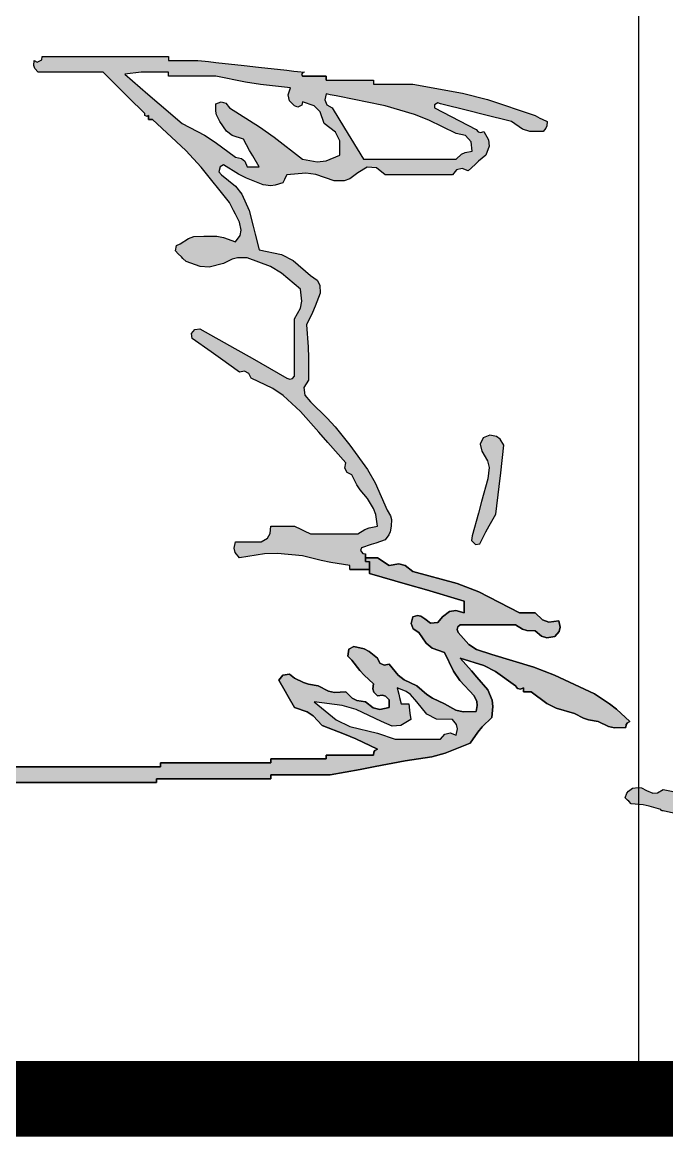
# Model space of a CAD drawing. Extents: x 40002367 to 40460080, y 192184 to 372766.
# Drawn here: x 40023984 to 40025686, y 255866 to 258807 of the extents above; entities that cross this region are included whole.
import ezdxf

# ---------------------------------------------------------------- set-up
doc = ezdxf.new("R2010")
doc.units = 0
doc.header["$LTSCALE"] = 1000
doc.header["$MEASUREMENT"] = 0
doc.layers.get('0').update_dxf_attribs({"linetype": 'CONTINUOUS'})
doc.layers.add('PUB_TITLE', color=4, linetype='CONTINUOUS')

# ---------------------------------------------------------------- blocks, each defined once
blk = doc.blocks.new('tk0')
h = blk.add_hatch(color=247)
h.paths.add_polyline_path([(32860417.9, -1258629.1), (32860418.5, -1258668.1), (32860423.3, -1258745.4), (32860425.7, -1258760.5), (32860424.2, -1258769.5), (32860417.1, -1258782.9), (32860388.6, -1258790.5), (32860374.2, -1258793.7), (32860345.2, -1258798.6), (32860315.2, -1258808.6), (32860300.2, -1258813.6), (32860270.2, -1258823.6), (32860262.5, -1258831.1), (32860259.1, -1258835.7), (32860254.5, -1258845.5), (32860255.4, -1258853), (32860256.1, -1258856.8), (32860257.7, -1258864.2), (32860270.6, -1258862.6), (32860277.2, -1258860.6), (32860288.9, -1258854.8), (32860304.9, -1258846.1), (32860314.5, -1258843.3), (32860332.7, -1258842.3), (32860361.7, -1258829.2), (32860378.9, -1258825.8), (32860410.8, -1258826.7), (32860417.1, -1258833), (32860420.2, -1258836.1), (32860426.4, -1258842.3), (32860426.4, -1258886.1), (32860426.4, -1258908), (32860426.4, -1258951.7), (32860411.7, -1258968.8), (32860405.3, -1258978.5), (32860395.2, -1258998.6), (32860389.1, -1259007.4), (32860380.5, -1259010.6), (32860370.2, -1259008), (32860365.3, -1259022.4), (32860363.9, -1259030.3), (32860363.9, -1259045.5), (32860358.9, -1259045.5), (32860356.4, -1259045.5), (32860351.4, -1259045.5), (32860342.9, -1259068.2), (32860335.2, -1259079.4), (32860317, -1259095.5), (32860274.7, -1259133.7), (32860252, -1259151.4), (32860204.5, -1259183), (32860197.6, -1259192), (32860198.9, -1259203.9), (32860207.7, -1259211.1), (32860224.6, -1259215.5), (32860235.2, -1259214.8), (32860251.4, -1259208), (32860267.4, -1259190.1), (32860277.3, -1259182.2), (32860298.3, -1259170.5), (32860341, -1259138.9), (32860364.8, -1259125.3), (32860413.9, -1259104.9), (32860422.1, -1259099), (32860432.4, -1259100.3), (32860438.9, -1259108), (32860438.9, -1259135.5), (32860438.9, -1259149.2), (32860438.9, -1259176.7), (32860441.4, -1259176.7), (32860442.7, -1259176.7), (32860445.2, -1259176.7), (32860445.2, -1259214.3), (32860445.2, -1259233), (32860445.2, -1259270.5), (32860447.7, -1259270.5), (32860448.9, -1259270.5), (32860451.4, -1259270.5), (32860451.4, -1259300.5), (32860451.4, -1259315.5), (32860451.4, -1259345.5), (32860445.7, -1259351), (32860440.5, -1259352.7), (32860432.7, -1259351.8), (32860426.7, -1259358.6), (32860425, -1259364.7), (32860426.4, -1259373.7), (32860413.4, -1259384.6), (32860407.9, -1259392.3), (32860401.4, -1259408), (32860391.8, -1259429), (32860379.9, -1259439.3), (32860357.7, -1259445.5), (32860352.2, -1259451.3), (32860350.5, -1259456.4), (32860351.4, -1259464.3), (32860327.8, -1259474.6), (32860316.3, -1259483.9), (32860301.4, -1259504.9), (32860294.1, -1259513.9), (32860292.4, -1259521.9), (32860295.2, -1259533), (32860307.4, -1259539.8), (32860315.7, -1259541.3), (32860329.5, -1259539.3), (32860338.5, -1259528.2), (32860344.7, -1259523.4), (32860357.7, -1259517.4), (32860381.4, -1259493.7), (32860393.3, -1259481.8), (32860417.1, -1259458), (32860420.5, -1259454.2), (32860421.4, -1259450.6), (32860420.2, -1259445.5), (32860430, -1259441.3), (32860435, -1259439.5), (32860445.2, -1259436.2), (32860450, -1259434.4), (32860454.2, -1259435.4), (32860457.7, -1259439.3), (32860457.7, -1259469.3), (32860457.7, -1259484.3), (32860457.7, -1259514.3), (32860462.7, -1259534.3), (32860465.2, -1259544.3), (32860470.2, -1259564.3), (32860470.2, -1259589.3), (32860470.2, -1259601.8), (32860470.2, -1259626.8), (32860472.7, -1259626.8), (32860473.9, -1259626.8), (32860476.4, -1259626.8), (32860476.4, -1259654.3), (32860476.4, -1259668.1), (32860476.4, -1259695.6), (32860478.9, -1259695.6), (32860480.2, -1259695.6), (32860482.7, -1259695.6), (32860482.7, -1259738.1), (32860482.7, -1259759.3), (32860482.7, -1259801.8), (32860485.2, -1259801.8), (32860486.4, -1259801.8), (32860488.9, -1259801.8), (32860488.9, -1259831.8), (32860488.9, -1259846.8), (32860488.9, -1259876.8), (32860482.6, -1259899), (32860480, -1259910.3), (32860470.2, -1259958.1), (32860479.1, -1259973.2), (32860480, -1259985.6), (32860473.3, -1260001.9), (32860466.2, -1260015.3), (32860464.7, -1260024.3), (32860467.1, -1260039.4), (32860474.2, -1260049.6), (32860480.2, -1260054.1), (32860492.1, -1260058.1), (32860498.3, -1260051.9), (32860501.4, -1260048.7), (32860507.7, -1260042.5), (32860511, -1260010.8), (32860514.2, -1259994.9), (32860523.3, -1259964.4), (32860525.8, -1259963), (32860526.8, -1259960.9), (32860526.4, -1259958.1), (32860533.1, -1259930.3), (32860532, -1259928.2), (32860529.6, -1259926.9), (32860520.8, -1259911.7), (32860521.8, -1259896.9), (32860532.7, -1259883.1), (32860532.7, -1259853.1), (32860532.7, -1259838.1), (32860532.7, -1259808.1), (32860530.2, -1259808.1), (32860528.9, -1259808.1), (32860526.4, -1259808.1), (32860526.4, -1259770.6), (32860526.4, -1259751.8), (32860526.4, -1259714.3), (32860523.9, -1259714.3), (32860522.7, -1259714.3), (32860520.2, -1259714.3), (32860520.2, -1259679.3), (32860520.2, -1259661.8), (32860520.2, -1259626.8), (32860509.4, -1259598.4), (32860506.7, -1259582.2), (32860507.7, -1259551.8), (32860535.2, -1259551.8), (32860549, -1259551.8), (32860576.5, -1259551.8), (32860583.8, -1259544.1), (32860590.8, -1259541.5), (32860601.5, -1259542.4), (32860639, -1259523.7), (32860657.7, -1259514.3), (32860695.2, -1259495.5), (32860700.7, -1259494.4), (32860703.8, -1259488.1), (32860701.5, -1259483), (32860704.9, -1259479.2), (32860709.1, -1259478.1), (32860714, -1259479.9), (32860749.5, -1259458.8), (32860766.5, -1259446.8), (32860798.4, -1259420.5), (32860813.8, -1259409.8), (32860820.5, -1259400.8), (32860826.5, -1259383), (32860830.2, -1259383), (32860832.1, -1259383), (32860835.9, -1259383), (32860866.5, -1259359.1), (32860880.7, -1259344.9), (32860904.6, -1259314.3), (32860908, -1259299.6), (32860917.8, -1259290.9), (32860932.8, -1259289.3), (32860952.7, -1259260.8), (32860963.4, -1259247), (32860985.9, -1259220.5), (32861004.1, -1259197.7), (32861011.9, -1259184.8), (32861023.4, -1259158), (32861032.4, -1259131.7), (32861034.4, -1259116.9), (32861032.8, -1259089.2), (32861023.9, -1259087.9), (32861018.7, -1259084.4), (32861014, -1259076.7), (32860981.5, -1259076.7), (32860965.3, -1259076.7), (32860932.8, -1259076.7), (32860914.3, -1259088.4), (32860903.8, -1259093), (32860882.7, -1259098.6), (32860861.6, -1259109.4), (32860849.9, -1259113.4), (32860826.5, -1259117.4), (32860791.5, -1259134.9), (32860774, -1259143.6), (32860739, -1259161.1), (32860725.3, -1259172.8), (32860717.6, -1259178), (32860701.5, -1259186.1), (32860659.9, -1259217.4), (32860638.6, -1259232.5), (32860595.2, -1259261.1), (32860587.7, -1259262), (32860583.9, -1259262.7), (32860576.5, -1259264.3), (32860576.5, -1259270.5), (32860576.5, -1259273.6), (32860576.5, -1259279.9), (32860571.5, -1259274.9), (32860569, -1259272.4), (32860564, -1259267.4), (32860567.8, -1259259.9), (32860574.4, -1259256.6), (32860582.7, -1259258), (32860583.1, -1259255.2), (32860582, -1259253.1), (32860579.6, -1259251.8), (32860578.9, -1259242.3), (32860581.6, -1259236), (32860589, -1259229.9), (32860596.1, -1259224.2), (32860598.2, -1259216.6), (32860595.2, -1259208), (32860609.1, -1259195.6), (32860615.4, -1259188.6), (32860626.5, -1259173.6), (32860636.3, -1259164.5), (32860639.8, -1259155.8), (32860639, -1259142.4), (32860646.5, -1259134.9), (32860650.2, -1259131.1), (32860657.7, -1259123.6), (32860665.9, -1259112.3), (32860667.6, -1259102.7), (32860664, -1259089.2), (32860677.7, -1259072.3), (32860682.7, -1259060.8), (32860685.8, -1259039.2), (32860687.2, -1259029.2), (32860686.5, -1259023.6), (32860682.7, -1259014.2), (32860669.3, -1259015), (32860660.7, -1259011.6), (32860651.5, -1259001.7), (32860621.5, -1259001.7), (32860606.5, -1259001.7), (32860576.5, -1259001.7), (32860569.9, -1259009.7), (32860561, -1259011.9), (32860551.5, -1259008), (32860549, -1259013), (32860547.7, -1259015.5), (32860545.2, -1259020.5), (32860520.7, -1259025.9), (32860507.8, -1259027.2), (32860482.7, -1259026.7), (32860477.1, -1259009.7), (32860475.2, -1259000.8), (32860473.3, -1258983), (32860466.4, -1258974), (32860467.7, -1258962), (32860476.4, -1258954.8), (32860485.4, -1258926.2), (32860489.8, -1258911.8), (32860498.3, -1258883), (32860504.5, -1258858.7), (32860503.8, -1258844), (32860495.2, -1258820.4), (32860481.3, -1258808.1), (32860475, -1258801), (32860463.9, -1258786.1), (32860463.9, -1258709.8), (32860463.9, -1258671.7), (32860463.9, -1258595.4), (32860461.4, -1258595.4), (32860460.2, -1258595.4), (32860457.7, -1258595.4), (32860457.7, -1258555.4), (32860457.7, -1258535.4), (32860457.7, -1258495.4), (32860461.7, -1258483.5), (32860462.4, -1258476.6), (32860460.8, -1258464.1), (32860468.8, -1258445.8), (32860467.9, -1258431.4), (32860457.7, -1258414.1), (32860457.7, -1258374.1), (32860457.7, -1258354.1), (32860457.7, -1258314.1), (32860460.2, -1258314.1), (32860461.4, -1258314.1), (32860463.9, -1258314.1), (32860463.9, -1258279.1), (32860463.9, -1258261.6), (32860463.9, -1258226.6), (32860476.2, -1258191.7), (32860480.1, -1258172.9), (32860482.7, -1258136), (32860477.7, -1258131), (32860475.2, -1258128.5), (32860470.2, -1258123.5), (32860463.7, -1258118.9), (32860453.9, -1258122.2), (32860451.4, -1258129.7), (32860442.8, -1258148), (32860439, -1258157.4), (32860432.7, -1258176.6), (32860430.2, -1258204.5), (32860427.7, -1258218.4), (32860420.2, -1258245.4), (32860422.7, -1258307.8), (32860422.1, -1258339.3), (32860417.1, -1258401.6), (32860409.8, -1258408.7), (32860411.4, -1258421.6), (32860420.2, -1258426.6), (32860422.6, -1258461.6), (32860422, -1258479.5), (32860417.1, -1258514.2), (32860409.3, -1258527), (32860410.4, -1258540.2), (32860420.2, -1258551.7)])
h.paths.add_polyline_path([(32860597.1, -1259036.2), (32860610.5, -1259034.8), (32860632.7, -1259039.2), (32860630.8, -1259044), (32860631.9, -1259048.4), (32860635.8, -1259051.7), (32860629.1, -1259089.2), (32860620.8, -1259108.5), (32860598.3, -1259139.2), (32860577, -1259161.4), (32860568.9, -1259177.6), (32860564, -1259208), (32860541.3, -1259225.4), (32860531.5, -1259238.1), (32860520.2, -1259264.3), (32860513.9, -1259261.8), (32860507.4, -1259264.4), (32860504.6, -1259270.5), (32860500.6, -1259267.2), (32860499.5, -1259262.8), (32860501.4, -1259258), (32860496.4, -1259260.5), (32860493.9, -1259261.8), (32860488.9, -1259264.3), (32860488.9, -1259229.3), (32860488.9, -1259211.8), (32860488.9, -1259176.7), (32860486.4, -1259176.7), (32860485.2, -1259176.7), (32860482.7, -1259176.7), (32860482.7, -1259134.2), (32860482.7, -1259113), (32860482.7, -1259070.5), (32860485.5, -1259070.9), (32860487.6, -1259069.8), (32860488.9, -1259067.4), (32860518.9, -1259059.9), (32860533.9, -1259056.1), (32860564, -1259048.6), (32860569, -1259047.4), (32860571.5, -1259046.7), (32860576.5, -1259045.5)], flags=16)
h.paths.add_polyline_path([(32860785.9, -1259183), (32860810.8, -1259169), (32860824.2, -1259163.3), (32860851.5, -1259154.9), (32860871.2, -1259146.7), (32860881.3, -1259143), (32860901.5, -1259136.1), (32860928.4, -1259122.8), (32860943.6, -1259118.2), (32860973.4, -1259114.2), (32860978.4, -1259119.2), (32860980.9, -1259121.7), (32860985.9, -1259126.7), (32860992.1, -1259133), (32860990.5, -1259144.4), (32860982.8, -1259148.6), (32860975.7, -1259154.3), (32860973.5, -1259161.9), (32860976.5, -1259170.5), (32860959.6, -1259183.8), (32860952.3, -1259193.9), (32860945.3, -1259214.3), (32860939.5, -1259219.7), (32860934.4, -1259221.4), (32860926.5, -1259220.5), (32860922.9, -1259234.6), (32860918.5, -1259241.9), (32860907.8, -1259251.8), (32860876.6, -1259295.9), (32860858, -1259316.5), (32860817.1, -1259351.8), (32860768.8, -1259401.3), (32860742.1, -1259424.1), (32860685.8, -1259464.3), (32860672.7, -1259477.3), (32860663.3, -1259482.3), (32860645.2, -1259486.2), (32860621.2, -1259500.5), (32860608.6, -1259506.8), (32860582.7, -1259517.4), (32860564.3, -1259526.1), (32860553, -1259528.2), (32860532.7, -1259526.8), (32860520.2, -1259515.5), (32860514, -1259509.9), (32860501.4, -1259498.7), (32860501.4, -1259457.4), (32860501.4, -1259436.8), (32860501.4, -1259395.5), (32860507.4, -1259393.7), (32860510.7, -1259389.3), (32860510.8, -1259383), (32860571.5, -1259328.2), (32860603.6, -1259302.3), (32860670.2, -1259254.9), (32860714.2, -1259222.7), (32860737.6, -1259208.2)], flags=16)
h = blk.add_hatch(color=247)
h.paths.add_polyline_path([(32858727.1, -1260329.9), (32858733.2, -1260310.1), (32858733.1, -1260275.2), (32858724.5, -1260268), (32858718.2, -1260265.5), (32858707.1, -1260264.7), (32858700.8, -1260277.2), (32858697.7, -1260283.5), (32858691.4, -1260296), (32858648.7, -1260422.4), (32858631.8, -1260487.7), (32858608.1, -1260619), (32858608.1, -1260660.6), (32858608.1, -1260681.5), (32858608.1, -1260723.1), (32858603.9, -1260723.1), (32858597.7, -1260723.1), (32858597.7, -1260773.1), (32858597.7, -1260798.2), (32858597.7, -1260848.2), (32858587.2, -1260848.2), (32858587.2, -1260910.7), (32858583.2, -1260913), (32858576.4, -1260909.6), (32858574.7, -1260924.2), (32858573.7, -1260933.6), (32858571.6, -1260952.3), (32858563.3, -1261027.3), (32858559.1, -1261064.9), (32858550.8, -1261139.9), (32858548.7, -1261158.6), (32858547.7, -1261168), (32858545.6, -1261186.7), (32858545.6, -1261218), (32858545.6, -1261233.6), (32858545.6, -1261264.9), (32858541.4, -1261264.9), (32858535.2, -1261264.9), (32858535.2, -1261398.2), (32858535.2, -1261464.9), (32858535.2, -1261598.3), (32858544.4, -1261599.3), (32858550.3, -1261611.1), (32858545.6, -1261619.1), (32858558.7, -1261620.6), (32858567.2, -1261617.7), (32858576.8, -1261608.7), (32858576.8, -1261539.9), (32858576.8, -1261505.5), (32858576.8, -1261436.8), (32858620.6, -1261393), (32858642.5, -1261371.1), (32858686.2, -1261327.4), (32858690.8, -1261326.9), (32858693.8, -1261321), (32858691.4, -1261317), (32858701.8, -1261317), (32858701.8, -1261306.6), (32858783.1, -1261219), (32858827.3, -1261178), (32858920.6, -1261103.4), (32858941.5, -1261093), (32858951.9, -1261087.8), (32858972.7, -1261077.4), (32858993.4, -1261072.5), (32859007.6, -1261075.3), (32859024.8, -1261087.8), (32859012.7, -1261119.4), (32859009.3, -1261137.2), (32859009.2, -1261171.1), (32859010.9, -1261197.4), (32859015.6, -1261211.6), (32859030, -1261233.6), (32859034.2, -1261243.4), (32859048.4, -1261246.2), (32859056.1, -1261238.8), (32859064.4, -1261230.5), (32859068.6, -1261226.3), (32859076.9, -1261218), (32859090.1, -1261180.6), (32859091.3, -1261157.6), (32859082.1, -1261119), (32859070.1, -1261096.2), (32859066.6, -1261082.3), (32859066.5, -1261056.5), (32859090.1, -1260995.5), (32859107.7, -1260965.9), (32859149.8, -1260915.9), (32859181.5, -1260912.5), (32859200, -1260916.2), (32859228, -1260931.5), (32859288.4, -1260931.5), (32859318.6, -1260931.5), (32859379, -1260931.5), (32859385.4, -1260937.2), (32859387.2, -1260944.3), (32859384.2, -1260952.3), (32859331.8, -1261043.8), (32859305.8, -1261089.7), (32859254, -1261181.5), (32859255.6, -1261194.8), (32859266.8, -1261203.7), (32859280, -1261202.4), (32859315, -1261152), (32859332.7, -1261127), (32859368.6, -1261077.4), (32859366.2, -1261063.6), (32859371.8, -1261052.5), (32859384.2, -1261046.1), (32859411.4, -1260989.3), (32859429.9, -1260962), (32859472.8, -1260915.9), (32859526.8, -1260867.8), (32859553.9, -1260843.9), (32859608.2, -1260796.1), (32859622, -1260798.5), (32859633.1, -1260792.9), (32859639.5, -1260780.4), (32859666.3, -1260766.8), (32859679.1, -1260758.3), (32859702, -1260738.8), (32859728.6, -1260722.9), (32859744.3, -1260717.3), (32859774.9, -1260712.7), (32859779.3, -1260734.7), (32859783.8, -1260745.8), (32859795.7, -1260764.8), (32859795.7, -1260814.8), (32859795.7, -1260839.8), (32859795.7, -1260889.8), (32859787.4, -1260906.5), (32859783.2, -1260914.8), (32859774.9, -1260931.5), (32859774.9, -1260956.5), (32859774.9, -1260969), (32859774.9, -1260994), (32859794.5, -1260995.8), (32859806.4, -1261003.2), (32859816.6, -1261020.1), (32859816.6, -1261047.1), (32859816.6, -1261060.7), (32859816.6, -1261087.8), (32859833.4, -1261091.1), (32859844.9, -1261088.2), (32859858.3, -1261077.4), (32859848.3, -1261011.4), (32859847.2, -1260977.1), (32859853, -1260910.7), (32859865.6, -1260861.2), (32859870.8, -1260836.1), (32859879.1, -1260785.6), (32859883.3, -1260785.6), (32859889.5, -1260785.6), (32859889.5, -1260733.6), (32859868.7, -1260733.6), (32859868.7, -1260737.7), (32859868.7, -1260744), (32859858.3, -1260744), (32859847.8, -1260744), (32859847.7, -1260751.5), (32859839.2, -1260757.1), (32859832.2, -1260754.4), (32859823.9, -1260729.4), (32859819.7, -1260716.9), (32859811.4, -1260691.9), (32859798.4, -1260682.7), (32859790.5, -1260679.3), (32859774.9, -1260676.3), (32859757.7, -1260675.6), (32859748.1, -1260678), (32859733.2, -1260686.7), (32859660.7, -1260718.9), (32859625.6, -1260739.1), (32859561.3, -1260785.6), (32859513.2, -1260824.6), (32859490.1, -1260845.6), (32859446.7, -1260889.8), (32859429.3, -1260904.9), (32859409.3, -1260906.7), (32859389.4, -1260895), (32859331.1, -1260894.4), (32859301.8, -1260895.4), (32859243.6, -1260900.2), (32859210.9, -1260884.2), (32859194.2, -1260876.9), (32859160.2, -1260863.8), (32859138.8, -1260864.9), (32859125.6, -1260872.2), (32859113.4, -1260889.8), (32859073.5, -1260935.4), (32859058.2, -1260966), (32859045.6, -1261025.3), (32859003.9, -1261035.6), (32858983.1, -1261040.8), (32858941.5, -1261051.3), (32858898.4, -1261071.3), (32858877.7, -1261087.4), (32858847.7, -1261124.2), (32858839.6, -1261131.2), (32858826.4, -1261128.5), (32858821.7, -1261119), (32858846.2, -1261079.4), (32858856.8, -1261058.2), (32858873.7, -1261014.8), (32858876.4, -1260994.1), (32858875.2, -1260982.6), (32858868.5, -1260962.8), (32858860.2, -1260958.6), (32858856, -1260956.5), (32858847.7, -1260952.3), (32858843.5, -1260902.1), (32858846.9, -1260875), (32858863.3, -1260827.3), (32858863.4, -1260801), (32858858.4, -1260785.8), (32858842.5, -1260764.8), (32858827.9, -1260739.5), (32858829.6, -1260714.9), (32858847.7, -1260691.9), (32858847.7, -1260621), (32858847.7, -1260585.6), (32858847.7, -1260514.8), (32858834.5, -1260503.8), (32858830.7, -1260489), (32858837.3, -1260473.1), (32858820, -1260454.9), (32858811.7, -1260445.5), (32858795.6, -1260426.2), (32858772, -1260417.8), (32858755, -1260419.2), (32858733.1, -1260431.4), (32858736.4, -1260439.4), (32858734.5, -1260446.8), (32858727.9, -1260452.3), (32858704.8, -1260495.9), (32858693.3, -1260517.8), (32858670.6, -1260561.7), (32858663.1, -1260561.7), (32858657.3, -1260553), (32858660.2, -1260546), (32858678.9, -1260471), (32858688.3, -1260433.5), (32858707.1, -1260358.5)])
h.paths.add_polyline_path([(32858760.3, -1260465.5), (32858785.2, -1260462.7), (32858788.8, -1260481), (32858793.6, -1260490.5), (32858806, -1260504.4), (32858806, -1260602.3), (32858806, -1260651.3), (32858806, -1260749.2), (32858752, -1260782.8), (32858724.9, -1260799.4), (32858670.6, -1260832.5), (32858662.6, -1260846.2), (32858649.6, -1260851.8), (32858634.1, -1260848.2), (32858636.2, -1260837.7), (32858637.3, -1260832.5), (32858639.3, -1260822.1), (32858649.8, -1260770), (32858655, -1260744), (32858665.4, -1260691.9), (32858688.7, -1260614.8), (32858703.4, -1260576.9), (32858738.3, -1260504.4), (32858744, -1260479.9)], flags=16)
h.paths.add_polyline_path([(32858758.3, -1260811.9), (32858795.6, -1260811.7), (32858810.8, -1260848.5), (32858813.2, -1260871.5), (32858806, -1260910.7), (32858748.3, -1260985.2), (32858721.1, -1261023.9), (32858670.6, -1261103.4), (32858658.8, -1261112.9), (32858655.2, -1261125.5), (32858660.2, -1261139.9), (32858679.4, -1261139.7), (32858689.6, -1261137.4), (32858707.1, -1261129.4), (32858732.7, -1261111.6), (32858744, -1261096.6), (32858753.9, -1261066.9), (32858783.1, -1261050.3), (32858797.7, -1261041.9), (32858826.9, -1261025.3), (32858826.9, -1261037.8), (32858826.9, -1261044), (32858826.9, -1261056.5), (32858812, -1261063.2), (32858804.7, -1261072), (32858800.8, -1261087.8), (32858761.2, -1261141.1), (32858743.2, -1261169.6), (32858712.3, -1261228.4), (32858660.7, -1261289.3), (32858634.6, -1261319.5), (32858582, -1261379.5), (32858576.8, -1261336.8), (32858576.8, -1261312.8), (32858576.8, -1261264.9), (32858581, -1261264.9), (32858587.2, -1261264.9), (32858587.2, -1261214.9), (32858587.2, -1261189.9), (32858587.2, -1261139.9), (32858603.2, -1261061.3), (32858609.5, -1261021.6), (32858618.5, -1260941.9), (32858636.5, -1260948.7), (32858652, -1260945.3), (32858665.4, -1260931.5), (32858669.3, -1260923.1), (32858664.1, -1260912.6), (32858655, -1260910.7), (32858665.6, -1260880.1), (32858681.7, -1260864.1), (32858712.3, -1260853.4), (32858734.8, -1260823.7)], flags=16)
h.paths.add_polyline_path([(32859743.7, -1260400.2), (32859670.8, -1260391.1), (32859634.3, -1260387), (32859561.3, -1260379.3), (32859545.7, -1260388.2), (32859538.6, -1260398.2), (32859535.3, -1260415.8), (32859541.9, -1260433.2), (32859559.1, -1260441.8), (32859577, -1260436.6), (32859602.7, -1260421.6), (32859620.2, -1260417.9), (32859649.9, -1260421), (32859710.3, -1260437.8), (32859740.5, -1260446.2), (32859801, -1260462.7), (32859812.6, -1260464.6), (32859823.7, -1260453.5), (32859821.8, -1260441.9), (32859790, -1260426.2), (32859774.4, -1260417.8)], flags=17)
h.paths.add_polyline_path([(32860035.4, -1260435.6), (32860035.4, -1260406.4), (32860035.4, -1260348.1), (32860047, -1260329.7), (32860050.6, -1260317.7), (32860051, -1260296), (32860065.3, -1260279.6), (32860069.6, -1260265.5), (32860066.6, -1260243.9), (32860053.3, -1260233.1), (32860041.8, -1260230.2), (32860024.9, -1260233.5), (32860028.3, -1260259.6), (32860022.5, -1260277.1), (32860004.1, -1260296), (32860004.1, -1260337.7), (32859948.7, -1260445), (32859926.4, -1260502.5), (32859894.7, -1260619), (32859878.6, -1260639.1), (32859874.3, -1260656.1), (32859879.1, -1260681.5), (32859870.8, -1260694), (32859866.6, -1260700.2), (32859858.3, -1260712.7), (32859858.3, -1260744), (32859868.7, -1260744), (32859868.7, -1260739.8), (32859868.7, -1260737.7), (32859868.7, -1260733.6), (32859899.9, -1260733.6), (32859928.8, -1260633.5), (32859943.4, -1260583.4), (32859972.9, -1260483.5), (32859985.4, -1260483.5), (32859991.6, -1260483.5), (32860004.1, -1260483.5), (32859997.8, -1260505.9), (32860000.7, -1260522.1), (32860014.5, -1260540.8), (32860029.1, -1260552.8), (32860031.3, -1260572.8), (32860019.7, -1260587.7), (32860012.3, -1260598), (32860010.8, -1260606.8), (32860014.5, -1260619), (32860031.8, -1260623.3), (32860046.1, -1260618), (32860056.2, -1260603.3), (32860084.3, -1260583.9), (32860096.8, -1260567.8), (32860108.3, -1260535.6), (32860158.2, -1260511.5), (32860182.2, -1260495.2), (32860222.9, -1260457.5), (32860238, -1260450.2), (32860248.1, -1260449), (32860264.6, -1260452.3), (32860265.4, -1260486.6), (32860260.7, -1260505.7), (32860243.7, -1260535.6), (32860229, -1260567), (32860219.3, -1260582.1), (32860196.8, -1260608.5), (32860180.5, -1260641.8), (32860168, -1260657.7), (32860139.5, -1260681.5), (32860141.9, -1260695.2), (32860136.4, -1260706.4), (32860123.9, -1260712.7), (32860106.1, -1260734.3), (32860099.2, -1260748.1), (32860092.7, -1260775.2), (32860099.8, -1260788.1), (32860118.7, -1260790.8), (32860129.1, -1260780.4), (32860155.8, -1260759.4), (32860168.4, -1260747.8), (32860191.6, -1260723.1), (32860204.7, -1260724.6), (32860213.3, -1260721.8), (32860222.9, -1260712.7), (32860221.4, -1260699.6), (32860224.3, -1260691), (32860233.3, -1260681.5), (32860241.6, -1260681.5), (32860245.8, -1260681.5), (32860254.1, -1260681.5), (32860258.9, -1260706.8), (32860254.6, -1260723.9), (32860238.5, -1260744), (32860235, -1260767), (32860228.8, -1260779.4), (32860212.5, -1260796.1), (32860213.9, -1260825.9), (32860210.3, -1260842.4), (32860196.8, -1260869), (32860192.3, -1260895), (32860188, -1260908), (32860176, -1260931.5), (32860166.2, -1260945.2), (32860168.4, -1260962.3), (32860181.2, -1260973.2), (32860210.4, -1260956.5), (32860225, -1260948.2), (32860254.1, -1260931.5), (32860265.4, -1260898.7), (32860275.9, -1260882.4), (32860301, -1260858.6), (32860324.2, -1260799.5), (32860336.7, -1260770.2), (32860363.5, -1260712.7), (32860367.3, -1260719.2), (32860371.7, -1260722.1), (32860379.2, -1260723.1), (32860379.2, -1260773.1), (32860379.2, -1260798.2), (32860379.2, -1260848.2), (32860383.3, -1260848.2), (32860389.6, -1260848.2), (32860389.6, -1260906.5), (32860389.6, -1260935.7), (32860389.6, -1260994), (32860393.7, -1260994), (32860400, -1260994), (32860400, -1261110.7), (32860400, -1261169), (32860400, -1261285.7), (32860404.2, -1261285.7), (32860410.4, -1261285.7), (32860410.4, -1261481.6), (32860410.4, -1261579.5), (32860410.4, -1261775.4), (32860414.6, -1261775.4), (32860420.8, -1261775.4), (32860420.8, -1261879.6), (32860420.8, -1261931.6), (32860420.8, -1262035.8), (32860428.9, -1262038.8), (32860431.7, -1262050.2), (32860426, -1262056.7), (32860420.3, -1262063.1), (32860423.2, -1262074.5), (32860431.3, -1262077.5), (32860431.3, -1262148.3), (32860431.3, -1262183.8), (32860431.3, -1262254.6), (32860435.4, -1262254.6), (32860441.7, -1262254.6), (32860441.7, -1262375.5), (32860441.7, -1262435.9), (32860441.7, -1262556.7), (32860445.8, -1262556.7), (32860452.1, -1262556.7), (32860452.1, -1262610.9), (32860452.1, -1262638), (32860452.1, -1262692.2), (32860456.3, -1262692.2), (32860462.5, -1262692.2), (32860462.5, -1262733.8), (32860462.5, -1262754.7), (32860462.5, -1262796.3), (32860466.7, -1262796.3), (32860472.9, -1262796.3), (32860472.9, -1262846.4), (32860472.9, -1262871.4), (32860472.9, -1262921.4), (32860477.1, -1262921.4), (32860483.3, -1262921.4), (32860483.3, -1262967.2), (32860483.3, -1262990.1), (32860483.3, -1263036), (32860490.8, -1263046.2), (32860504.2, -1263048.5), (32860514.6, -1263041.2), (32860533.4, -1263006.3), (32860534.9, -1262978.9), (32860519.8, -1262942.2), (32860511.3, -1262888.7), (32860510.3, -1262860.8), (32860514.6, -1262806.8), (32860506.3, -1262769.3), (32860502.1, -1262750.5), (32860493.8, -1262713), (32860493.8, -1262667.2), (32860493.8, -1262644.2), (32860493.8, -1262598.4), (32860489.6, -1262598.4), (32860483.3, -1262598.4), (32860483.3, -1262485.9), (32860483.3, -1262429.6), (32860483.3, -1262317.1), (32860479.2, -1262317.1), (32860472.9, -1262317.1), (32860472.9, -1262229.6), (32860472.9, -1262185.8), (32860472.9, -1262098.3), (32860468.8, -1262098.3), (32860462.5, -1262098.3), (32860462.5, -1261977.5), (32860462.5, -1261917.1), (32860462.5, -1261796.2), (32860458.3, -1261796.2), (32860452.1, -1261796.2), (32860452.1, -1261596.2), (32860452.1, -1261496.2), (32860452.1, -1261296.1), (32860447.9, -1261296.1), (32860441.7, -1261296.1), (32860441.7, -1261175.3), (32860441.7, -1261114.9), (32860441.7, -1260994), (32860437.5, -1260994), (32860431.3, -1260994), (32860431.3, -1260931.5), (32860431.3, -1260900.2), (32860431.3, -1260837.7), (32860417.2, -1260758.5), (32860409.9, -1260718.9), (32860394.8, -1260639.8), (32860384.3, -1260569.3), (32860374.7, -1260534), (32860347.9, -1260467.9), (32860318.6, -1260447.9), (32860304.7, -1260436.2), (32860280.2, -1260410.6), (32860250.9, -1260407.7), (32860234.6, -1260410), (32860207.3, -1260421), (32860173.7, -1260449.9), (32860157, -1260464.5), (32860123.9, -1260493.9), (32860143.2, -1260431.6), (32860158.6, -1260400.9), (32860196.8, -1260348.1), (32860203.5, -1260342.6), (32860205.3, -1260335.2), (32860202.1, -1260327.3), (32860212.5, -1260327.3), (32860212.5, -1260306.4), (32860243.2, -1260265.4), (32860255.5, -1260241), (32860269.8, -1260191.8), (32860281.7, -1260168.3), (32860286.1, -1260155.3), (32860290.6, -1260129.3), (32860304.1, -1260102.7), (32860307.6, -1260086.2), (32860306.2, -1260056.4), (32860298.8, -1260055.4), (32860294.4, -1260052.4), (32860290.6, -1260046), (32860258.6, -1260081.1), (32860243.9, -1260100.1), (32860217.7, -1260139.7), (32860168.2, -1260244.7), (32860147.1, -1260299.5), (32860113.5, -1260410.6), (32860100.8, -1260450.8), (32860087.7, -1260471.1), (32860056.2, -1260499.2), (32860048.1, -1260502.1), (32860041.1, -1260500.3), (32860035.4, -1260493.9)])
h.paths.add_polyline_path([(32860219.6, -1260625.6), (32860238.5, -1260608.5), (32860271.4, -1260582.5), (32860284.3, -1260556.7), (32860285.4, -1260514.8), (32860298.7, -1260503.9), (32860310.2, -1260501.1), (32860327.1, -1260504.4), (32860320.5, -1260520.2), (32860324.2, -1260535.1), (32860337.5, -1260546), (32860337.5, -1260594), (32860337.5, -1260617.9), (32860337.5, -1260665.8), (32860331.2, -1260684.6), (32860328.1, -1260694), (32860321.9, -1260712.7), (32860304.2, -1260785.2), (32860285.9, -1260821.8), (32860238.5, -1260879.4), (32860248.4, -1260806.2), (32860259.3, -1260769.2), (32860290.6, -1260702.3), (32860302.9, -1260673.5), (32860301.4, -1260651.1), (32860285.4, -1260624.2), (32860268.9, -1260627.2), (32860260.5, -1260628.3), (32860243.7, -1260629.4), (32860243.7, -1260637.7), (32860243.7, -1260641.9), (32860243.7, -1260650.2), (32860227.1, -1260654.4), (32860218.7, -1260656.5), (32860202.1, -1260660.6), (32860211.6, -1260637.1)], flags=16)
at = {"color": 247}
for points in [[(32860533.1, -1259930.3), (32860526.4, -1259958.1), (32860526.8, -1259960.9), (32860525.8, -1259963), (32860523.3, -1259964.4), (32860514.2, -1259994.9), (32860511, -1260010.8), (32860507.7, -1260042.5), (32860501.4, -1260048.7), (32860498.3, -1260051.9), (32860492.1, -1260058.1), (32860480.2, -1260054.1), (32860474.2, -1260049.6), (32860467.1, -1260039.4), (32860464.7, -1260024.3), (32860466.2, -1260015.3), (32860473.3, -1260001.9), (32860480, -1259985.6), (32860479.1, -1259973.2), (32860470.2, -1259958.1), (32860480, -1259910.3)], [(32860533.1, -1259930.3), (32860526.4, -1259958.1), (32860526.8, -1259960.9), (32860525.8, -1259963), (32860523.3, -1259964.4), (32860514.2, -1259994.9), (32860511, -1260010.8), (32860507.7, -1260042.5), (32860501.4, -1260048.7), (32860498.3, -1260051.9), (32860492.1, -1260058.1), (32860480.2, -1260054.1), (32860474.2, -1260049.6), (32860467.1, -1260039.4), (32860464.7, -1260024.3), (32860466.2, -1260015.3), (32860473.3, -1260001.9), (32860480, -1259985.6), (32860479.1, -1259973.2), (32860470.2, -1259958.1)], [(32860212.5, -1260327.3), (32860202.1, -1260327.3), (32860212.5, -1260327.3), (32860212.5, -1260306.4), (32860212.5, -1260327.3), (32860202.1, -1260327.3), (32860212.5, -1260327.3), (32860202.1, -1260327.3), (32860205.3, -1260335.2), (32860203.5, -1260342.6), (32860196.8, -1260348.1), (32860158.6, -1260400.9), (32860143.2, -1260431.6), (32860123.9, -1260493.9), (32860157, -1260464.5), (32860173.7, -1260449.9), (32860207.3, -1260421), (32860234.6, -1260410), (32860250.9, -1260407.7), (32860280.2, -1260410.6), (32860304.7, -1260436.2), (32860318.6, -1260447.9), (32860347.9, -1260467.9), (32860374.7, -1260534), (32860384.3, -1260569.3), (32860394.8, -1260639.8), (32860409.9, -1260718.9), (32860417.2, -1260758.5), (32860431.3, -1260837.7), (32860431.3, -1260900.2), (32860431.3, -1260931.5), (32860431.3, -1260994), (32860435.4, -1260994), (32860437.5, -1260994), (32860441.7, -1260994), (32860441.7, -1261114.9), (32860441.7, -1261175.3), (32860441.7, -1261296.1), (32860445.8, -1261296.1), (32860447.9, -1261296.1), (32860452.1, -1261296.1), (32860452.1, -1261496.2), (32860452.1, -1261596.2), (32860452.1, -1261796.2)], [(32860410.4, -1261775.4), (32860410.4, -1261579.5), (32860410.4, -1261481.6), (32860410.4, -1261285.7), (32860406.2, -1261285.7), (32860404.2, -1261285.7), (32860400, -1261285.7), (32860400, -1261169), (32860400, -1261110.7), (32860400, -1260994), (32860395.8, -1260994), (32860393.7, -1260994), (32860389.6, -1260994), (32860389.6, -1260935.7), (32860389.6, -1260906.5), (32860389.6, -1260848.2), (32860385.4, -1260848.2), (32860383.3, -1260848.2), (32860379.2, -1260848.2), (32860379.2, -1260798.2), (32860379.2, -1260773.1), (32860379.2, -1260723.1), (32860371.7, -1260722.1), (32860367.3, -1260719.2), (32860363.5, -1260712.7), (32860336.7, -1260770.2), (32860324.2, -1260799.5), (32860301, -1260858.6), (32860275.9, -1260882.4), (32860265.4, -1260898.7), (32860254.1, -1260931.5), (32860225, -1260948.2), (32860210.4, -1260956.5), (32860181.2, -1260973.2), (32860168.4, -1260962.3), (32860166.2, -1260945.2), (32860176, -1260931.5), (32860188, -1260908), (32860192.3, -1260895), (32860196.8, -1260869), (32860210.3, -1260842.4), (32860213.9, -1260825.9), (32860212.5, -1260796.1), (32860228.8, -1260779.4), (32860235, -1260767), (32860238.5, -1260744), (32860254.6, -1260723.9), (32860258.9, -1260706.8), (32860254.1, -1260681.5), (32860245.8, -1260681.5), (32860241.6, -1260681.5), (32860233.3, -1260681.5), (32860224.3, -1260691), (32860221.4, -1260699.6), (32860222.9, -1260712.7), (32860213.3, -1260721.8), (32860204.7, -1260724.6), (32860191.6, -1260723.1), (32860168.4, -1260747.8), (32860155.8, -1260759.4), (32860129.1, -1260780.4), (32860118.7, -1260790.8), (32860099.8, -1260788.1), (32860092.7, -1260775.2), (32860099.2, -1260748.1), (32860106.1, -1260734.3), (32860123.9, -1260712.7), (32860136.4, -1260706.4), (32860141.9, -1260695.2), (32860139.5, -1260681.5), (32860168, -1260657.7), (32860180.5, -1260641.8), (32860196.8, -1260608.5), (32860219.3, -1260582.1), (32860229, -1260567), (32860243.7, -1260535.6), (32860260.7, -1260505.7), (32860265.4, -1260486.6), (32860264.6, -1260452.3), (32860248.1, -1260449), (32860238, -1260450.2), (32860222.9, -1260457.5), (32860182.2, -1260495.2), (32860158.2, -1260511.5), (32860108.3, -1260535.6), (32860096.8, -1260567.8), (32860084.3, -1260583.9), (32860056.2, -1260603.3), (32860046.1, -1260618), (32860031.8, -1260623.3), (32860014.5, -1260619), (32860010.8, -1260606.8), (32860012.3, -1260598), (32860019.7, -1260587.7), (32860031.3, -1260572.8), (32860029.1, -1260552.8), (32860014.5, -1260540.8), (32860000.7, -1260522.1), (32859997.8, -1260505.9), (32860004.1, -1260483.5), (32859991.6, -1260483.5), (32859985.4, -1260483.5), (32859972.9, -1260483.5), (32859943.4, -1260583.4), (32859928.8, -1260633.5), (32859899.9, -1260733.6), (32859889.5, -1260733.6), (32859889.5, -1260785.6), (32859889.5, -1260733.6), (32859899.9, -1260733.6), (32859928.8, -1260633.5), (32859943.4, -1260583.4), (32859972.9, -1260483.5), (32859985.4, -1260483.5), (32859991.6, -1260483.5), (32860004.1, -1260483.5), (32859997.8, -1260505.9), (32860000.7, -1260522.1), (32860014.5, -1260540.8), (32860029.1, -1260552.8), (32860031.3, -1260572.8), (32860019.7, -1260587.7), (32860012.3, -1260598), (32860010.8, -1260606.8), (32860014.5, -1260619), (32860031.8, -1260623.3), (32860046.1, -1260618), (32860056.2, -1260603.3), (32860084.3, -1260583.9), (32860096.8, -1260567.8), (32860108.3, -1260535.6), (32860158.2, -1260511.5), (32860182.2, -1260495.2), (32860222.9, -1260457.5), (32860238, -1260450.2), (32860248.1, -1260449), (32860264.6, -1260452.3), (32860265.4, -1260486.6), (32860260.7, -1260505.7), (32860243.7, -1260535.6), (32860229, -1260567), (32860219.3, -1260582.1), (32860196.8, -1260608.5), (32860180.5, -1260641.8), (32860168, -1260657.7), (32860139.5, -1260681.5), (32860141.9, -1260695.2), (32860136.4, -1260706.4), (32860123.9, -1260712.7), (32860106.1, -1260734.3), (32860099.2, -1260748.1), (32860092.7, -1260775.2), (32860099.8, -1260788.1), (32860118.7, -1260790.8), (32860129.1, -1260780.4), (32860155.8, -1260759.4), (32860168.4, -1260747.8), (32860191.6, -1260723.1), (32860204.7, -1260724.6), (32860213.3, -1260721.8), (32860222.9, -1260712.7), (32860221.4, -1260699.6), (32860224.3, -1260691), (32860233.3, -1260681.5), (32860241.6, -1260681.5), (32860245.8, -1260681.5), (32860254.1, -1260681.5), (32860258.9, -1260706.8), (32860254.6, -1260723.9), (32860238.5, -1260744), (32860235, -1260767), (32860228.8, -1260779.4), (32860212.5, -1260796.1), (32860213.9, -1260825.9), (32860210.3, -1260842.4), (32860196.8, -1260869), (32860192.3, -1260895), (32860188, -1260908), (32860176, -1260931.5), (32860166.2, -1260945.2), (32860168.4, -1260962.3), (32860181.2, -1260973.2), (32860210.4, -1260956.5), (32860225, -1260948.2), (32860254.1, -1260931.5), (32860265.4, -1260898.7), (32860275.9, -1260882.4), (32860301, -1260858.6), (32860324.2, -1260799.5), (32860336.7, -1260770.2), (32860363.5, -1260712.7), (32860367.3, -1260719.2), (32860371.7, -1260722.1), (32860379.2, -1260723.1), (32860379.2, -1260773.1), (32860379.2, -1260798.2), (32860379.2, -1260848.2), (32860383.3, -1260848.2), (32860385.4, -1260848.2), (32860389.6, -1260848.2), (32860389.6, -1260906.5), (32860389.6, -1260935.7), (32860389.6, -1260994), (32860393.7, -1260994), (32860395.8, -1260994), (32860400, -1260994), (32860400, -1261110.7), (32860400, -1261169), (32860400, -1261285.7), (32860404.2, -1261285.7), (32860406.2, -1261285.7), (32860410.4, -1261285.7), (32860410.4, -1261481.6), (32860410.4, -1261579.5), (32860410.4, -1261775.4)], [(32860452.1, -1261796.2), (32860452.1, -1261596.2), (32860452.1, -1261496.2), (32860452.1, -1261296.1), (32860447.9, -1261296.1), (32860445.8, -1261296.1), (32860441.7, -1261296.1), (32860441.7, -1261175.3), (32860441.7, -1261114.9), (32860441.7, -1260994), (32860437.5, -1260994), (32860435.4, -1260994), (32860431.3, -1260994), (32860431.3, -1260931.5), (32860431.3, -1260900.2), (32860431.3, -1260837.7), (32860417.2, -1260758.5), (32860409.9, -1260718.9), (32860394.8, -1260639.8), (32860384.3, -1260569.3), (32860374.7, -1260534), (32860347.9, -1260467.9), (32860318.6, -1260447.9), (32860304.7, -1260436.2), (32860280.2, -1260410.6), (32860250.9, -1260407.7), (32860234.6, -1260410), (32860207.3, -1260421), (32860173.7, -1260449.9), (32860157, -1260464.5), (32860123.9, -1260493.9), (32860143.2, -1260431.6), (32860158.6, -1260400.9), (32860196.8, -1260348.1), (32860203.5, -1260342.6), (32860205.3, -1260335.2), (32860202.1, -1260327.3), (32860212.5, -1260327.3), (32860212.5, -1260306.4), (32860243.2, -1260265.4), (32860255.5, -1260241), (32860269.8, -1260191.8), (32860281.7, -1260168.3), (32860286.1, -1260155.3), (32860290.6, -1260129.3), (32860304.1, -1260102.7), (32860307.6, -1260086.2), (32860306.2, -1260056.4), (32860298.8, -1260055.4), (32860294.4, -1260052.4), (32860290.6, -1260046), (32860258.6, -1260081.1), (32860243.9, -1260100.1), (32860217.7, -1260139.7), (32860168.2, -1260244.7), (32860147.1, -1260299.5), (32860113.5, -1260410.6), (32860100.8, -1260450.8), (32860087.7, -1260471.1), (32860056.2, -1260499.2), (32860048.1, -1260502.1), (32860041.1, -1260500.3), (32860035.4, -1260493.9), (32860035.4, -1260435.6), (32860035.4, -1260406.4), (32860035.4, -1260348.1), (32860047, -1260329.7), (32860050.6, -1260317.7), (32860051, -1260296), (32860065.3, -1260279.6), (32860069.6, -1260265.5), (32860066.6, -1260243.9), (32860053.3, -1260233.1), (32860041.8, -1260230.2), (32860024.9, -1260233.5), (32860028.3, -1260259.6), (32860022.5, -1260277.1), (32860004.1, -1260296), (32860004.1, -1260337.7), (32860004.1, -1260296), (32860004.1, -1260337.7), (32859948.7, -1260445), (32859926.4, -1260502.5), (32859894.7, -1260619), (32859878.6, -1260639.1), (32859874.3, -1260656.1), (32859879.1, -1260681.5), (32859870.8, -1260694), (32859866.6, -1260700.2), (32859858.3, -1260712.7), (32859858.3, -1260744), (32859858.3, -1260712.7), (32859858.3, -1260744), (32859868.7, -1260744), (32859858.3, -1260744), (32859858.3, -1260712.7), (32859866.6, -1260700.2), (32859870.8, -1260694), (32859879.1, -1260681.5), (32859874.3, -1260656.1), (32859878.6, -1260639.1), (32859894.7, -1260619), (32859926.4, -1260502.5), (32859948.7, -1260445), (32860004.1, -1260337.7), (32860004.1, -1260306.4), (32860004.1, -1260296), (32860004.1, -1260306.4), (32860004.1, -1260296), (32860022.5, -1260277.1), (32860028.3, -1260259.6), (32860024.9, -1260233.5), (32860041.8, -1260230.2), (32860053.3, -1260233.1), (32860066.6, -1260243.9), (32860069.6, -1260265.5), (32860065.3, -1260279.6), (32860051, -1260296), (32860050.6, -1260317.7), (32860047, -1260329.7), (32860035.4, -1260348.1), (32860035.4, -1260406.4), (32860035.4, -1260435.6), (32860035.4, -1260493.9), (32860041.1, -1260500.3), (32860048.1, -1260502.1), (32860056.2, -1260499.2), (32860087.7, -1260471.1), (32860100.8, -1260450.8), (32860113.5, -1260410.6), (32860147.1, -1260299.5), (32860168.2, -1260244.7), (32860217.7, -1260139.7), (32860243.9, -1260100.1), (32860258.6, -1260081.1), (32860290.6, -1260046), (32860294.4, -1260052.4), (32860298.8, -1260055.4), (32860306.2, -1260056.4), (32860307.6, -1260086.2), (32860304.1, -1260102.7), (32860290.6, -1260129.3), (32860286.1, -1260155.3), (32860281.7, -1260168.3), (32860269.8, -1260191.8), (32860255.5, -1260241), (32860243.2, -1260265.4), (32860212.5, -1260306.4)], [(32858701.8, -1261317), (32858691.4, -1261317), (32858701.8, -1261317), (32858701.8, -1261306.6), (32858701.8, -1261317), (32858691.4, -1261317), (32858693.8, -1261321), (32858690.8, -1261326.9), (32858686.2, -1261327.4), (32858642.5, -1261371.1), (32858620.6, -1261393), (32858576.8, -1261436.8), (32858576.8, -1261505.5), (32858576.8, -1261539.9), (32858576.8, -1261608.7), (32858567.2, -1261617.7), (32858558.7, -1261620.6), (32858545.6, -1261619.1), (32858550.3, -1261611.1), (32858544.4, -1261599.3), (32858535.2, -1261598.3), (32858535.2, -1261464.9), (32858535.2, -1261398.2), (32858535.2, -1261264.9), (32858539.3, -1261264.9), (32858541.4, -1261264.9), (32858545.6, -1261264.9), (32858545.6, -1261233.6), (32858545.6, -1261218), (32858545.6, -1261186.7), (32858547.7, -1261168), (32858548.7, -1261158.6), (32858550.8, -1261139.9), (32858559.1, -1261064.9), (32858563.3, -1261027.3), (32858571.6, -1260952.3), (32858573.7, -1260933.6), (32858574.7, -1260924.2), (32858576.8, -1260905.5), (32858577.3, -1260910.1), (32858583.2, -1260913), (32858587.2, -1260910.7), (32858587.2, -1260848.2), (32858597.7, -1260848.2), (32858597.7, -1260798.2), (32858597.7, -1260773.1), (32858597.7, -1260723.1), (32858601.8, -1260723.1), (32858603.9, -1260723.1), (32858608.1, -1260723.1), (32858608.1, -1260681.5), (32858608.1, -1260660.6), (32858608.1, -1260619), (32858631.8, -1260487.7), (32858648.7, -1260422.4), (32858691.4, -1260296), (32858697.7, -1260283.5), (32858700.8, -1260277.2), (32858707.1, -1260264.7), (32858718.2, -1260265.5), (32858724.5, -1260268), (32858733.1, -1260275.2), (32858733.2, -1260310.1), (32858727.1, -1260329.9), (32858707.1, -1260358.5), (32858688.3, -1260433.5), (32858678.9, -1260471), (32858660.2, -1260546), (32858657.3, -1260553), (32858663.1, -1260561.7), (32858670.6, -1260561.7), (32858693.3, -1260517.8), (32858704.8, -1260495.9), (32858727.9, -1260452.3), (32858734.5, -1260446.8), (32858736.4, -1260439.4), (32858733.1, -1260431.4), (32858755, -1260419.2), (32858772, -1260417.8), (32858795.6, -1260426.2), (32858811.7, -1260445.5), (32858820, -1260454.9), (32858837.3, -1260473.1), (32858830.7, -1260489), (32858834.5, -1260503.8), (32858847.7, -1260514.8), (32858847.7, -1260585.6), (32858847.7, -1260621), (32858847.7, -1260691.9), (32858829.6, -1260714.9), (32858827.9, -1260739.5), (32858842.5, -1260764.8), (32858858.4, -1260785.8), (32858863.4, -1260801), (32858863.3, -1260827.3), (32858846.9, -1260875), (32858843.5, -1260902.1), (32858847.7, -1260952.3), (32858856, -1260956.5), (32858860.2, -1260958.6), (32858868.5, -1260962.8), (32858875.2, -1260982.6), (32858876.4, -1260994.1), (32858873.7, -1261014.8), (32858856.8, -1261058.2), (32858846.2, -1261079.4), (32858821.7, -1261119), (32858826.4, -1261128.5), (32858839.6, -1261131.2), (32858847.7, -1261124.2), (32858877.7, -1261087.4), (32858898.4, -1261071.3), (32858941.5, -1261051.3), (32858983.1, -1261040.8), (32859003.9, -1261035.6), (32859045.6, -1261025.3), (32859058.2, -1260966), (32859073.5, -1260935.4), (32859113.4, -1260889.8), (32859125.6, -1260872.2), (32859138.8, -1260864.9), (32859160.2, -1260863.8), (32859194.2, -1260876.9), (32859210.9, -1260884.2), (32859243.6, -1260900.2), (32859301.8, -1260895.4), (32859331.1, -1260894.4), (32859389.4, -1260895), (32859409.3, -1260906.7), (32859429.3, -1260904.9), (32859446.7, -1260889.8), (32859490.1, -1260845.6), (32859513.2, -1260824.6), (32859561.3, -1260785.6), (32859625.6, -1260739.1), (32859660.7, -1260718.9), (32859733.2, -1260686.7), (32859748.1, -1260678), (32859757.7, -1260675.6), (32859774.9, -1260676.3), (32859790.5, -1260679.3), (32859798.4, -1260682.7), (32859811.4, -1260691.9), (32859819.7, -1260716.9), (32859823.9, -1260729.4), (32859832.2, -1260754.4), (32859839.2, -1260757.1), (32859847.7, -1260751.5), (32859847.8, -1260744), (32859868.7, -1260744), (32859868.7, -1260739.8), (32859868.7, -1260737.7), (32859868.7, -1260733.6), (32859889.5, -1260733.6), (32859889.5, -1260785.6), (32859885.3, -1260785.6), (32859883.3, -1260785.6), (32859879.1, -1260785.6), (32859870.8, -1260836.1), (32859865.6, -1260861.2), (32859853, -1260910.7), (32859847.2, -1260977.1), (32859848.3, -1261011.4), (32859858.3, -1261077.4), (32859844.9, -1261088.2), (32859833.4, -1261091.1), (32859816.6, -1261087.8), (32859816.6, -1261060.7), (32859816.6, -1261047.1), (32859816.6, -1261020.1), (32859806.4, -1261003.2), (32859794.5, -1260995.8), (32859774.9, -1260994), (32859774.9, -1260969), (32859774.9, -1260956.5), (32859774.9, -1260931.5), (32859783.2, -1260914.8), (32859787.4, -1260906.5), (32859795.7, -1260889.8), (32859795.7, -1260839.8), (32859795.7, -1260814.8), (32859795.7, -1260764.8), (32859783.8, -1260745.8), (32859779.3, -1260734.7), (32859774.9, -1260712.7), (32859744.3, -1260717.3), (32859728.6, -1260722.9), (32859702, -1260738.8), (32859679.1, -1260758.3), (32859666.3, -1260766.8), (32859639.5, -1260780.4), (32859633.1, -1260792.9), (32859622, -1260798.5), (32859608.2, -1260796.1), (32859553.9, -1260843.9), (32859526.8, -1260867.8), (32859472.8, -1260915.9), (32859429.9, -1260962), (32859411.4, -1260989.3), (32859384.2, -1261046.1), (32859371.8, -1261052.5), (32859366.2, -1261063.6), (32859368.6, -1261077.4), (32859332.7, -1261127), (32859315, -1261152), (32859280, -1261202.4), (32859266.8, -1261203.7), (32859255.6, -1261194.8), (32859254, -1261181.5), (32859305.8, -1261089.7), (32859331.8, -1261043.8), (32859384.2, -1260952.3), (32859387.2, -1260944.3), (32859385.4, -1260937.2), (32859379, -1260931.5), (32859318.6, -1260931.5), (32859288.4, -1260931.5), (32859228, -1260931.5), (32859200, -1260916.2), (32859181.5, -1260912.5), (32859149.8, -1260915.9), (32859107.7, -1260965.9), (32859090.1, -1260995.5), (32859066.5, -1261056.5), (32859066.6, -1261082.3), (32859070.1, -1261096.2), (32859082.1, -1261119), (32859091.3, -1261157.6), (32859090.1, -1261180.6), (32859076.9, -1261218), (32859068.6, -1261226.3), (32859064.4, -1261230.5), (32859056.1, -1261238.8), (32859048.4, -1261246.2), (32859034.2, -1261243.4), (32859030, -1261233.6), (32859015.6, -1261211.6), (32859010.9, -1261197.4), (32859009.2, -1261171.1), (32859009.3, -1261137.2), (32859012.7, -1261119.4), (32859024.8, -1261087.8), (32859007.6, -1261075.3), (32858993.4, -1261072.5), (32858972.7, -1261077.4), (32858951.9, -1261087.8), (32858941.5, -1261093), (32858920.6, -1261103.4), (32858827.3, -1261178), (32858783.1, -1261219), (32858701.8, -1261306.6), (32858701.8, -1261317), (32858691.4, -1261317), (32858701.8, -1261317), (32858691.4, -1261317), (32858693.8, -1261321), (32858690.8, -1261326.9), (32858686.2, -1261327.4), (32858642.5, -1261371.1), (32858620.6, -1261393), (32858576.8, -1261436.8), (32858576.8, -1261505.5), (32858576.8, -1261539.9), (32858576.8, -1261608.7), (32858567.2, -1261617.7), (32858558.7, -1261620.6), (32858545.6, -1261619.1), (32858550.3, -1261611.1), (32858544.4, -1261599.3), (32858535.2, -1261598.3), (32858535.2, -1261464.9), (32858535.2, -1261398.2), (32858535.2, -1261264.9), (32858539.3, -1261264.9), (32858541.4, -1261264.9), (32858545.6, -1261264.9), (32858545.6, -1261233.6), (32858545.6, -1261218), (32858545.6, -1261186.7), (32858547.7, -1261168), (32858548.7, -1261158.6), (32858550.8, -1261139.9), (32858559.1, -1261064.9), (32858563.3, -1261027.3), (32858571.6, -1260952.3), (32858573.7, -1260933.6), (32858574.7, -1260924.2), (32858576.8, -1260905.5), (32858577.3, -1260910.1), (32858583.2, -1260913), (32858587.2, -1260910.7), (32858587.2, -1260848.2), (32858587.2, -1260910.7), (32858587.2, -1260848.2), (32858587.2, -1260910.7), (32858587.2, -1260848.2), (32858597.7, -1260848.2), (32858587.2, -1260848.2), (32858597.7, -1260848.2), (32858597.7, -1260798.2), (32858597.7, -1260773.1), (32858597.7, -1260723.1), (32858601.8, -1260723.1), (32858603.9, -1260723.1), (32858608.1, -1260723.1), (32858608.1, -1260681.5), (32858608.1, -1260660.6), (32858608.1, -1260619), (32858631.8, -1260487.7), (32858648.7, -1260422.4), (32858691.4, -1260296), (32858697.7, -1260283.5), (32858700.8, -1260277.2), (32858707.1, -1260264.7), (32858718.2, -1260265.5), (32858724.5, -1260268), (32858733.1, -1260275.2), (32858733.2, -1260310.1), (32858727.1, -1260329.9), (32858707.1, -1260358.5), (32858688.3, -1260433.5), (32858678.9, -1260471), (32858660.2, -1260546), (32858657.3, -1260553), (32858663.1, -1260561.7), (32858670.6, -1260561.7), (32858693.3, -1260517.8), (32858704.8, -1260495.9), (32858727.9, -1260452.3), (32858734.5, -1260446.8), (32858736.4, -1260439.4), (32858733.1, -1260431.4), (32858755, -1260419.2), (32858772, -1260417.8), (32858795.6, -1260426.2), (32858811.7, -1260445.5), (32858820, -1260454.9), (32858837.3, -1260473.1), (32858830.7, -1260489), (32858834.5, -1260503.8), (32858847.7, -1260514.8), (32858847.7, -1260585.6), (32858847.7, -1260621), (32858847.7, -1260691.9), (32858829.6, -1260714.9), (32858827.9, -1260739.5), (32858842.5, -1260764.8), (32858858.4, -1260785.8), (32858863.4, -1260801), (32858863.3, -1260827.3), (32858846.9, -1260875), (32858843.5, -1260902.1), (32858847.7, -1260952.3), (32858856, -1260956.5), (32858860.2, -1260958.6), (32858868.5, -1260962.8), (32858875.2, -1260982.6), (32858876.4, -1260994.1), (32858873.7, -1261014.8), (32858856.8, -1261058.2), (32858846.2, -1261079.4), (32858821.7, -1261119), (32858826.4, -1261128.5), (32858839.6, -1261131.2), (32858847.7, -1261124.2), (32858877.7, -1261087.4), (32858898.4, -1261071.3), (32858941.5, -1261051.3), (32858983.1, -1261040.8), (32859003.9, -1261035.6), (32859045.6, -1261025.3), (32859058.2, -1260966), (32859073.5, -1260935.4), (32859113.4, -1260889.8), (32859125.6, -1260872.2), (32859138.8, -1260864.9), (32859160.2, -1260863.8), (32859194.2, -1260876.9), (32859210.9, -1260884.2), (32859243.6, -1260900.2), (32859301.8, -1260895.4), (32859331.1, -1260894.4), (32859389.4, -1260895), (32859409.3, -1260906.7), (32859429.3, -1260904.9), (32859446.7, -1260889.8), (32859490.1, -1260845.6), (32859513.2, -1260824.6), (32859561.3, -1260785.6), (32859625.6, -1260739.1), (32859660.7, -1260718.9), (32859733.2, -1260686.7), (32859748.1, -1260678), (32859757.7, -1260675.6), (32859774.9, -1260676.3), (32859790.5, -1260679.3), (32859798.4, -1260682.7), (32859811.4, -1260691.9), (32859819.7, -1260716.9), (32859823.9, -1260729.4), (32859832.2, -1260754.4), (32859839.2, -1260757.1), (32859847.7, -1260751.5), (32859847.8, -1260744), (32859868.7, -1260744), (32859847.8, -1260744), (32859858.3, -1260744), (32859868.7, -1260744), (32859868.7, -1260739.8), (32859868.7, -1260737.7), (32859868.7, -1260733.6), (32859889.5, -1260733.6), (32859868.7, -1260733.6), (32859899.9, -1260733.6), (32859889.5, -1260733.6), (32859889.5, -1260785.6), (32859889.5, -1260733.6), (32859889.5, -1260785.6), (32859885.3, -1260785.6), (32859883.3, -1260785.6), (32859879.1, -1260785.6), (32859870.8, -1260836.1), (32859865.6, -1260861.2), (32859853, -1260910.7), (32859847.2, -1260977.1), (32859848.3, -1261011.4), (32859858.3, -1261077.4), (32859844.9, -1261088.2), (32859833.4, -1261091.1), (32859816.6, -1261087.8), (32859816.6, -1261060.7), (32859816.6, -1261047.1), (32859816.6, -1261020.1), (32859806.4, -1261003.2), (32859794.5, -1260995.8), (32859774.9, -1260994), (32859774.9, -1260969), (32859774.9, -1260956.5), (32859774.9, -1260931.5), (32859783.2, -1260914.8), (32859787.4, -1260906.5), (32859795.7, -1260889.8), (32859795.7, -1260839.8), (32859795.7, -1260814.8), (32859795.7, -1260764.8), (32859783.8, -1260745.8), (32859779.3, -1260734.7), (32859774.9, -1260712.7), (32859744.3, -1260717.3), (32859728.6, -1260722.9), (32859702, -1260738.8), (32859679.1, -1260758.3), (32859666.3, -1260766.8), (32859639.5, -1260780.4), (32859633.1, -1260792.9), (32859622, -1260798.5), (32859608.2, -1260796.1), (32859553.9, -1260843.9), (32859526.8, -1260867.8), (32859472.8, -1260915.9), (32859429.9, -1260962), (32859411.4, -1260989.3), (32859384.2, -1261046.1), (32859371.8, -1261052.5), (32859366.2, -1261063.6), (32859368.6, -1261077.4), (32859332.7, -1261127), (32859315, -1261152), (32859280, -1261202.4), (32859266.8, -1261203.7), (32859255.6, -1261194.8), (32859254, -1261181.5), (32859305.8, -1261089.7), (32859331.8, -1261043.8), (32859384.2, -1260952.3), (32859387.2, -1260944.3), (32859385.4, -1260937.2), (32859379, -1260931.5), (32859318.6, -1260931.5), (32859288.4, -1260931.5), (32859228, -1260931.5), (32859200, -1260916.2), (32859181.5, -1260912.5), (32859149.8, -1260915.9), (32859107.7, -1260965.9), (32859090.1, -1260995.5), (32859066.5, -1261056.5), (32859066.6, -1261082.3), (32859070.1, -1261096.2), (32859082.1, -1261119), (32859091.3, -1261157.6), (32859090.1, -1261180.6), (32859076.9, -1261218), (32859068.6, -1261226.3), (32859064.4, -1261230.5), (32859056.1, -1261238.8), (32859048.4, -1261246.2), (32859034.2, -1261243.4), (32859030, -1261233.6), (32859015.6, -1261211.6), (32859010.9, -1261197.4), (32859009.2, -1261171.1), (32859009.3, -1261137.2), (32859012.7, -1261119.4), (32859024.8, -1261087.8), (32859007.6, -1261075.3), (32858993.4, -1261072.5), (32858972.7, -1261077.4), (32858951.9, -1261087.8), (32858941.5, -1261093), (32858920.6, -1261103.4), (32858827.3, -1261178), (32858783.1, -1261219), (32858701.8, -1261306.6)]]:
    blk.add_lwpolyline(points, dxfattribs=at)
for points in [[(32860004.1, -1260337.7), (32860004.1, -1260306.4)], [(32859801, -1260462.7), (32859812.6, -1260464.6), (32859823.7, -1260453.5), (32859821.8, -1260441.9), (32859790, -1260426.2), (32859774.4, -1260417.8), (32859743.7, -1260400.2), (32859670.8, -1260391.1), (32859634.3, -1260387), (32859561.3, -1260379.3), (32859545.7, -1260388.2), (32859538.6, -1260398.2), (32859535.3, -1260415.8), (32859541.9, -1260433.2), (32859559.1, -1260441.8), (32859577, -1260436.6), (32859602.7, -1260421.6), (32859620.2, -1260417.9), (32859649.9, -1260421), (32859710.3, -1260437.8), (32859740.5, -1260446.2)], [(32858634.1, -1260848.2), (32858649.6, -1260851.8), (32858662.6, -1260846.2), (32858670.6, -1260832.5), (32858724.9, -1260799.4), (32858752, -1260782.8), (32858806, -1260749.2), (32858806, -1260651.3), (32858806, -1260602.3), (32858806, -1260504.4), (32858793.6, -1260490.5), (32858788.8, -1260481), (32858785.2, -1260462.7), (32858760.3, -1260465.5), (32858744, -1260479.9), (32858738.3, -1260504.4), (32858703.4, -1260576.9), (32858688.7, -1260614.8), (32858665.4, -1260691.9), (32858655, -1260744), (32858649.8, -1260770), (32858639.3, -1260822.1), (32858637.3, -1260832.5), (32858636.2, -1260837.7)], [(32860238.5, -1260879.4), (32860285.9, -1260821.8), (32860304.2, -1260785.2), (32860321.9, -1260712.7), (32860328.1, -1260694), (32860331.2, -1260684.6), (32860337.5, -1260665.8), (32860337.5, -1260617.9), (32860337.5, -1260594), (32860337.5, -1260546), (32860324.2, -1260535.1), (32860320.5, -1260520.2), (32860327.1, -1260504.4), (32860310.2, -1260501.1), (32860298.7, -1260503.9), (32860285.4, -1260514.8), (32860284.3, -1260556.7), (32860271.4, -1260582.5), (32860238.5, -1260608.5), (32860219.6, -1260625.6), (32860211.6, -1260637.1), (32860202.1, -1260660.6), (32860218.7, -1260656.5), (32860227.1, -1260654.4), (32860243.7, -1260650.2), (32860243.7, -1260641.9), (32860243.7, -1260637.7), (32860243.7, -1260629.4), (32860260.5, -1260628.3), (32860268.9, -1260627.2), (32860285.4, -1260624.2), (32860301.4, -1260651.1), (32860302.9, -1260673.5), (32860290.6, -1260702.3), (32860259.3, -1260769.2), (32860248.4, -1260806.2)], [(32859858.3, -1260744), (32859847.8, -1260744), (32859858.3, -1260744), (32859858.3, -1260712.7)], [(32859868.7, -1260733.6), (32859899.9, -1260733.6)], [(32858582, -1261379.5), (32858634.6, -1261319.5), (32858660.7, -1261289.3), (32858712.3, -1261228.4), (32858743.2, -1261169.6), (32858761.2, -1261141.1), (32858800.8, -1261087.8), (32858804.7, -1261072), (32858812, -1261063.2), (32858826.9, -1261056.5), (32858826.9, -1261044), (32858826.9, -1261037.8), (32858826.9, -1261025.3), (32858797.7, -1261041.9), (32858783.1, -1261050.3), (32858753.9, -1261066.9), (32858744, -1261096.6), (32858732.7, -1261111.6), (32858707.1, -1261129.4), (32858689.6, -1261137.4), (32858679.4, -1261139.7), (32858660.2, -1261139.9), (32858655.2, -1261125.5), (32858658.8, -1261112.9), (32858670.6, -1261103.4), (32858721.1, -1261023.9), (32858748.3, -1260985.2), (32858806, -1260910.7), (32858813.2, -1260871.5), (32858810.8, -1260848.5), (32858795.6, -1260811.7), (32858758.3, -1260811.9), (32858734.8, -1260823.7), (32858712.3, -1260853.4), (32858681.7, -1260864.1), (32858665.6, -1260880.1), (32858655, -1260910.7), (32858664.1, -1260912.6), (32858669.3, -1260923.1), (32858665.4, -1260931.5), (32858652, -1260945.3), (32858636.5, -1260948.7), (32858618.5, -1260941.9), (32858609.5, -1261021.6), (32858603.2, -1261061.3), (32858587.2, -1261139.9), (32858587.2, -1261189.9), (32858587.2, -1261214.9), (32858587.2, -1261264.9), (32858583.1, -1261264.9), (32858581, -1261264.9), (32858576.8, -1261264.9), (32858576.8, -1261312.8), (32858576.8, -1261336.8)]]:
    blk.add_lwpolyline(points, close=True, dxfattribs=at)
at = {"layer": 'PUB_TITLE'}
blk.add_line((32850066.8, -1260023.5), (32861286.8, -1260023.5), dxfattribs=at)

msp = doc.modelspace()

# ---------------------------------------------------------------- linework, layer by layer
at = {"layer": 'PUB_TITLE', "const_width": 200}
msp.add_lwpolyline([(40004367, 367765.6), (40004367, 255965.6), (40084367, 255965.6), (40084367, 367765.6)], close=True, dxfattribs=at)

# ---------------------------------------------------------------- block references
at = {"rotation": 270}
msp.add_blockref('tk0', (41285634.4, 33117252.4), dxfattribs=at)

doc.saveas('drawing.dxf')
